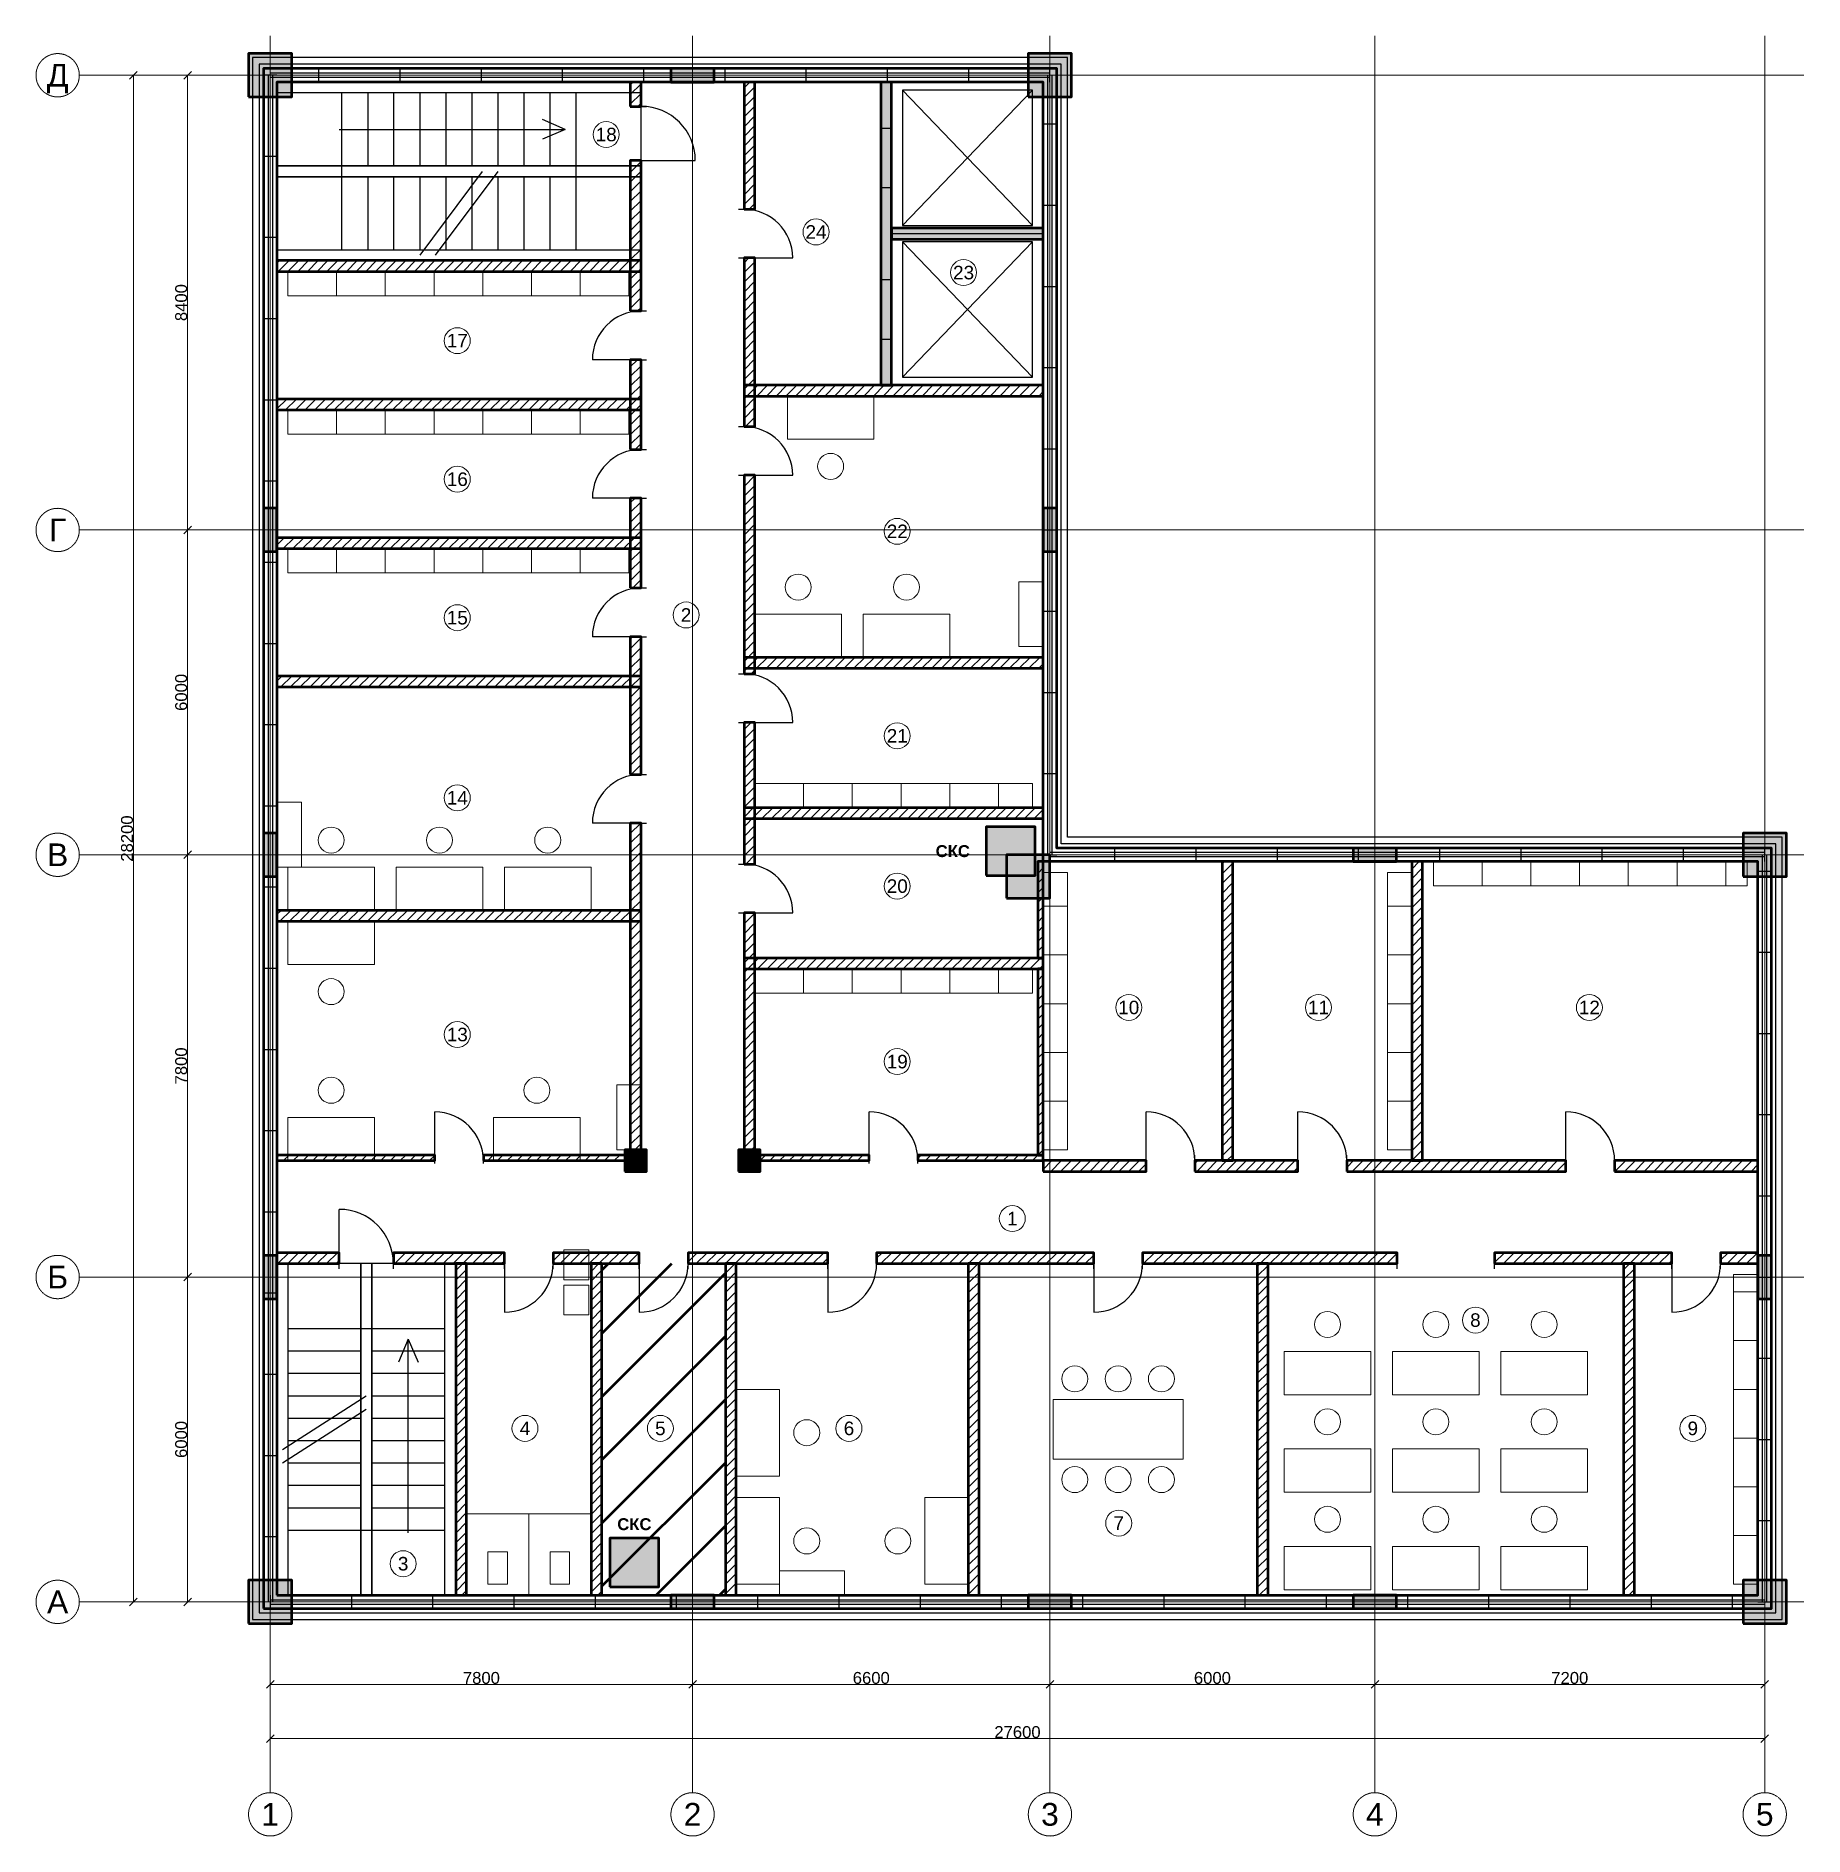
# Model space of a CAD drawing. Header units: millimetres. Extents: x -4325 to 28325, y -4325 to 28925.
import ezdxf
from ezdxf.enums import TextEntityAlignment as Align

# ---------------------------------------------------------------- set-up
doc = ezdxf.new("R2010")
doc.units = ezdxf.units.MM
doc.linetypes.add('CENTER2', pattern=[2.541, 1.587, -0.318, 0.318, -0.318])
for name, color, linetype, lineweight in [('A-ANNO-ROOM', 7, 'CONTINUOUS', 18), ('A-DIMS', 8, 'CONTINUOUS', 13), ('A-DOOR', 3, 'CONTINUOUS', 25), ('A-ELEV', 7, 'CONTINUOUS', 25), ('A-FACADE-PANEL', 8, 'CONTINUOUS', 25), ('A-FURN', 8, 'CONTINUOUS', 18), ('A-GLAZ-RIBBON', 5, 'CONTINUOUS', 25), ('A-GRID', 8, 'CENTER2', 13), ('A-HATCH', 9, 'CONTINUOUS', 9), ('A-OUTLINE', 7, 'CONTINUOUS', 50), ('A-SANI', 8, 'CONTINUOUS', 18), ('A-STAIR', 7, 'CONTINUOUS', 25), ('A-WALL-BLOCK', 9, 'CONTINUOUS', 50), ('A-WALL-RC', 7, 'CONTINUOUS', 50), ('E-SCS-RISER', 1, 'CONTINUOUS', 50), ('E-SERVER-ROOM', 1, 'CONTINUOUS', 50)]:
    doc.layers.add(name, color=color, linetype=linetype, lineweight=lineweight)
doc.styles.add('Arial-Bold', font='arialbd.ttf')
doc.styles.get("Standard").update_dxf_attribs({"font": 'arial.ttf'})

msp = doc.modelspace()

# ---------------------------------------------------------------- hatches: boundary and pattern name
at = {"layer": 'A-HATCH'}
h = msp.add_hatch(dxfattribs=at)
h.set_pattern_fill('ANSI31', scale=40)
h.paths.add_polyline_path([(6650, 27625), (6850, 27625), (6850, 28075), (6850, 28075), (6650, 28075), (6650, 28075)])
h = msp.add_hatch(dxfattribs=at)
h.set_pattern_fill('ANSI31', scale=40)
h.paths.add_polyline_path([(8750, 25725), (8950, 25725), (8950, 28075), (8950, 28075), (8750, 28075), (8750, 28075)])
h = msp.add_hatch(dxfattribs=at)
h.set_pattern_fill('ANSI31', scale=40)
h.paths.add_polyline_path([(6650, 23846), (6850, 23846), (6850, 26625), (6650, 26625)])
h = msp.add_hatch(dxfattribs=at)
h.set_pattern_fill('ANSI31', scale=40)
h.paths.add_polyline_path([(125, 24575), (125, 24575), (6850, 24575), (6850, 24775), (125, 24775), (125, 24775)])
h = msp.add_hatch(dxfattribs=at)
h.set_pattern_fill('ANSI31', scale=40)
h.paths.add_polyline_path([(8750, 21710), (8950, 21710), (8950, 24825), (8750, 24825)])
h = msp.add_hatch(dxfattribs=at)
h.set_pattern_fill('ANSI31', scale=40)
h.paths.add_polyline_path([(6650, 21288), (6850, 21288), (6850, 22946), (6650, 22946)])
h = msp.add_hatch(dxfattribs=at)
h.set_pattern_fill('ANSI31', scale=40)
h.paths.add_polyline_path([(8750, 22275), (14275, 22275), (14275, 22275), (14275, 22475), (14275, 22475), (8750, 22475)])
h = msp.add_hatch(dxfattribs=at)
h.set_pattern_fill('ANSI31', scale=40)
h.paths.add_polyline_path([(125, 22017), (125, 22017), (6850, 22017), (6850, 22217), (125, 22217), (125, 22217)])
h = msp.add_hatch(dxfattribs=at)
h.set_pattern_fill('ANSI31', scale=40)
h.paths.add_polyline_path([(8750, 17145), (8950, 17145), (8950, 20810), (8750, 20810)])
h = msp.add_hatch(dxfattribs=at)
h.set_pattern_fill('ANSI31', scale=40)
h.paths.add_polyline_path([(6650, 18729), (6850, 18729), (6850, 20388), (6650, 20388)])
h = msp.add_hatch(dxfattribs=at)
h.set_pattern_fill('ANSI31', scale=40)
h.paths.add_polyline_path([(125, 19458), (125, 19458), (6850, 19458), (6850, 19658), (125, 19658), (125, 19658)])
h = msp.add_hatch(dxfattribs=at)
h.set_pattern_fill('ANSI31', scale=40)
h.paths.add_polyline_path([(6650, 15286), (6850, 15286), (6850, 17829), (6650, 17829)])
h = msp.add_hatch(dxfattribs=at)
h.set_pattern_fill('ANSI31', scale=40)
h.paths.add_polyline_path([(8750, 17245), (14275, 17245), (14275, 17245), (14275, 17445), (14275, 17445), (8750, 17445)])
h = msp.add_hatch(dxfattribs=at)
h.set_pattern_fill('ANSI31', scale=40)
h.paths.add_polyline_path([(125, 16900), (125, 16900), (6850, 16900), (6850, 17100), (125, 17100), (125, 17100)])
h = msp.add_hatch(dxfattribs=at)
h.set_pattern_fill('ANSI31', scale=40)
h.paths.add_polyline_path([(8750, 13630), (8950, 13630), (8950, 16245), (8750, 16245)])
h = msp.add_hatch(dxfattribs=at)
h.set_pattern_fill('ANSI31', scale=40)
h.paths.add_polyline_path([(8750, 14468), (14275, 14468), (14275, 14468), (14275, 14668), (14275, 14668), (8750, 14668)])
h = msp.add_hatch(dxfattribs=at)
h.set_pattern_fill('ANSI31', scale=40)
h.paths.add_polyline_path([(6650, 8150), (6850, 8150), (6850, 14386), (6650, 14386)])
h = msp.add_hatch(dxfattribs=at)
h.set_pattern_fill('ANSI31', scale=40)
h.paths.add_polyline_path([(14175, 11892), (14275, 11892), (14275, 13675), (14275, 13675), (14175, 13675), (14175, 13675)])
h = msp.add_hatch(dxfattribs=at)
h.set_pattern_fill('ANSI31', scale=40)
h.paths.add_polyline_path([(17578, 8150), (17778, 8150), (17778, 13675), (17778, 13675), (17578, 13675), (17578, 13675)])
h = msp.add_hatch(dxfattribs=at)
h.set_pattern_fill('ANSI31', scale=40)
h.paths.add_polyline_path([(21081, 8150), (21281, 8150), (21281, 13675), (21281, 13675), (21081, 13675), (21081, 13675)])
h = msp.add_hatch(dxfattribs=at)
h.set_pattern_fill('ANSI31', scale=40)
h.paths.add_polyline_path([(125, 12572), (125, 12572), (6850, 12572), (6850, 12772), (125, 12772), (125, 12772)])
h = msp.add_hatch(dxfattribs=at)
h.set_pattern_fill('ANSI31', scale=40)
h.paths.add_polyline_path([(8750, 8150), (8950, 8150), (8950, 12730), (8750, 12730)])
h = msp.add_hatch(dxfattribs=at)
h.set_pattern_fill('ANSI31', scale=40)
h.paths.add_polyline_path([(8750, 11692), (14275, 11692), (14275, 11892), (8750, 11892)])
h = msp.add_hatch(dxfattribs=at)
h.set_pattern_fill('ANSI31', scale=40)
h.paths.add_polyline_path([(14175, 8250), (14275, 8250), (14275, 11692), (14175, 11692)])
h = msp.add_hatch(dxfattribs=at)
h.set_pattern_fill('ANSI31', scale=40)
h.paths.add_polyline_path([(125, 8150), (125, 8150), (3038, 8150), (3038, 8250), (125, 8250), (125, 8250)])
h = msp.add_hatch(dxfattribs=at)
h.set_pattern_fill('ANSI31', scale=40)
h.paths.add_polyline_path([(3938, 8150), (6650, 8150), (6650, 8250), (3938, 8250)])
h = msp.add_hatch(dxfattribs=at)
h.set_pattern_fill('ANSI31', scale=40)
h.paths.add_polyline_path([(8950, 8150), (11062, 8150), (11062, 8250), (8950, 8250)])
h = msp.add_hatch(dxfattribs=at)
h.set_pattern_fill('ANSI31', scale=40)
h.paths.add_polyline_path([(11962, 8150), (14275, 8150), (14275, 8250), (11962, 8250)])
h = msp.add_hatch(dxfattribs=at)
h.set_pattern_fill('ANSI31', scale=40)
h.paths.add_polyline_path([(14275, 7950), (16176, 7950), (16176, 8150), (14275, 8150)])
h = msp.add_hatch(dxfattribs=at)
h.set_pattern_fill('ANSI31', scale=40)
h.paths.add_polyline_path([(17076, 7950), (18980, 7950), (18980, 8150), (17076, 8150)])
h = msp.add_hatch(dxfattribs=at)
h.set_pattern_fill('ANSI31', scale=40)
h.paths.add_polyline_path([(19880, 7950), (23928, 7950), (23928, 8150), (19880, 8150)])
h = msp.add_hatch(dxfattribs=at)
h.set_pattern_fill('ANSI31', scale=40)
h.paths.add_polyline_path([(24828, 7950), (27475, 7950), (27475, 7950), (27475, 8150), (27475, 8150), (24828, 8150)])
h = msp.add_hatch(dxfattribs=at)
h.set_pattern_fill('ANSI31', scale=40)
h.paths.add_polyline_path([(125, 6250), (125, 6250), (1275, 6250), (1275, 6450), (125, 6450), (125, 6450)])
h = msp.add_hatch(dxfattribs=at)
h.set_pattern_fill('ANSI31', scale=40)
h.paths.add_polyline_path([(2275, 6250), (4325, 6250), (4325, 6450), (2275, 6450)])
h = msp.add_hatch(dxfattribs=at)
h.set_pattern_fill('ANSI31', scale=40)
h.paths.add_polyline_path([(5225, 6250), (6816, 6250), (6816, 6450), (5225, 6450)])
h = msp.add_hatch(dxfattribs=at)
h.set_pattern_fill('ANSI31', scale=40)
h.paths.add_polyline_path([(7716, 6250), (10299, 6250), (10299, 6450), (7716, 6450)])
h = msp.add_hatch(dxfattribs=at)
h.set_pattern_fill('ANSI31', scale=40)
h.paths.add_polyline_path([(11199, 6250), (15208, 6250), (15208, 6450), (11199, 6450)])
h = msp.add_hatch(dxfattribs=at)
h.set_pattern_fill('ANSI31', scale=40)
h.paths.add_polyline_path([(16108, 6250), (20810, 6250), (20810, 6450), (16108, 6450)])
h = msp.add_hatch(dxfattribs=at)
h.set_pattern_fill('ANSI31', scale=40)
h.paths.add_polyline_path([(22610, 6250), (25884, 6250), (25884, 6450), (22610, 6450)])
h = msp.add_hatch(dxfattribs=at)
h.set_pattern_fill('ANSI31', scale=40)
h.paths.add_polyline_path([(26784, 6250), (27475, 6250), (27475, 6250), (27475, 6450), (27475, 6450), (26784, 6450)])
h = msp.add_hatch(dxfattribs=at)
h.set_pattern_fill('ANSI31', scale=40)
h.paths.add_polyline_path([(3425, 125), (3625, 125), (3625, 125), (3625, 6250), (3425, 6250), (3425, 125)])
h = msp.add_hatch(dxfattribs=at)
h.set_pattern_fill('ANSI31', scale=40)
h.paths.add_polyline_path([(5925, 125), (6125, 125), (6125, 125), (6125, 6250), (5925, 6250), (5925, 125)])
h = msp.add_hatch(dxfattribs=at)
h.set_pattern_fill('ANSI31', scale=40)
h.paths.add_polyline_path([(8408, 125), (8608, 125), (8608, 125), (8608, 6250), (8408, 6250), (8408, 125)])
h = msp.add_hatch(dxfattribs=at)
h.set_pattern_fill('ANSI31', scale=40)
h.paths.add_polyline_path([(12890, 125), (13090, 125), (13090, 125), (13090, 6250), (12890, 6250), (12890, 125)])
h = msp.add_hatch(dxfattribs=at)
h.set_pattern_fill('ANSI31', scale=40)
h.paths.add_polyline_path([(18227, 125), (18427, 125), (18427, 125), (18427, 6250), (18227, 6250), (18227, 125)])
h = msp.add_hatch(dxfattribs=at)
h.set_pattern_fill('ANSI31', scale=40)
h.paths.add_polyline_path([(24992, 125), (25192, 125), (25192, 125), (25192, 6250), (24992, 6250), (24992, 125)])
at = {"layer": 'A-WALL-RC'}
h = msp.add_hatch(color=7, dxfattribs=at)
h.dxf.hatch_style = 1
h.paths.add_polyline_path([(-400, 27800), (400, 27800), (400, 28600), (-400, 28600)])
h = msp.add_hatch(color=7, dxfattribs=at)
h.dxf.hatch_style = 1
h.paths.add_polyline_path([(14000, 27800), (14800, 27800), (14800, 28600), (14000, 28600)])
h = msp.add_hatch(color=7, dxfattribs=at)
h.dxf.hatch_style = 1
h.paths.add_polyline_path([(7400, 28075), (8200, 28075), (8200, 28325), (7400, 28325)])
h = msp.add_hatch(color=7, dxfattribs=at)
h.dxf.hatch_style = 1
h.paths.add_polyline_path([(11275, 22475), (11475, 22475), (11475, 28075), (11475, 28075), (11275, 28075), (11275, 28075)])
h = msp.add_hatch(color=7, dxfattribs=at)
h.dxf.hatch_style = 1
h.paths.add_polyline_path([(11475, 25175), (14275, 25175), (14275, 25175), (14275, 25375), (14275, 25375), (11475, 25375)])
h = msp.add_hatch(color=7, dxfattribs=at)
h.dxf.hatch_style = 1
h.paths.add_polyline_path([(-125, 19400), (125, 19400), (125, 20200), (-125, 20200)])
h = msp.add_hatch(color=7, dxfattribs=at)
h.dxf.hatch_style = 1
h.paths.add_polyline_path([(14275, 19400), (14525, 19400), (14525, 20200), (14275, 20200)])
h = msp.add_hatch(color=7, dxfattribs=at)
h.dxf.hatch_style = 1
h.paths.add_polyline_path([(-125, 13400), (125, 13400), (125, 14200), (-125, 14200)])
h = msp.add_hatch(color=7, dxfattribs=at)
h.dxf.hatch_style = 1
h.paths.add_polyline_path([(27200, 13400), (28000, 13400), (28000, 14200), (27200, 14200)])
h = msp.add_hatch(color=7, dxfattribs=at)
h.dxf.hatch_style = 1
h.paths.add_polyline_path([(13600, 13000), (14400, 13000), (14400, 13800), (13600, 13800)])
h = msp.add_hatch(color=7, dxfattribs=at)
h.dxf.hatch_style = 1
h.paths.add_polyline_path([(20000, 13675), (20800, 13675), (20800, 13925), (20000, 13925)])
h = msp.add_hatch(color=7, dxfattribs=at)
h.dxf.hatch_style = 1
h.paths.add_polyline_path([(6550, 7950), (6950, 7950), (6950, 8350), (6550, 8350)])
h = msp.add_hatch(color=7, dxfattribs=at)
h.dxf.hatch_style = 1
h.paths.add_polyline_path([(8650, 7950), (9050, 7950), (9050, 8350), (8650, 8350)])
h = msp.add_hatch(color=7, dxfattribs=at)
h.dxf.hatch_style = 1
h.paths.add_polyline_path([(-125, 5600), (125, 5600), (125, 6400), (-125, 6400)])
h = msp.add_hatch(color=7, dxfattribs=at)
h.dxf.hatch_style = 1
h.paths.add_polyline_path([(27475, 5600), (27725, 5600), (27725, 6400), (27475, 6400)])
h = msp.add_hatch(color=7, dxfattribs=at)
h.dxf.hatch_style = 1
h.paths.add_polyline_path([(-400, -400), (400, -400), (400, 400), (-400, 400)])
h = msp.add_hatch(color=7, dxfattribs=at)
h.dxf.hatch_style = 1
h.paths.add_polyline_path([(27200, -400), (28000, -400), (28000, 400), (27200, 400)])
h = msp.add_hatch(color=7, dxfattribs=at)
h.dxf.hatch_style = 1
h.paths.add_polyline_path([(7400, -125), (8200, -125), (8200, 125), (7400, 125)])
h = msp.add_hatch(color=7, dxfattribs=at)
h.dxf.hatch_style = 1
h.paths.add_polyline_path([(14000, -125), (14800, -125), (14800, 125), (14000, 125)])
h = msp.add_hatch(color=7, dxfattribs=at)
h.dxf.hatch_style = 1
h.paths.add_polyline_path([(20000, -125), (20800, -125), (20800, 125), (20000, 125)])
at = {"layer": 'E-SCS-RISER'}
h = msp.add_hatch(color=7, dxfattribs=at)
h.dxf.hatch_style = 1
h.paths.add_polyline_path([(13225, 13418), (14125, 13418), (14125, 14318), (13225, 14318)])
h = msp.add_hatch(color=7, dxfattribs=at)
h.dxf.hatch_style = 1
h.paths.add_polyline_path([(6275, 275), (7175, 275), (7175, 1175), (6275, 1175)])
at = {"layer": 'E-SERVER-ROOM'}
h = msp.add_hatch(dxfattribs=at)
h.set_pattern_fill('ANSI31', scale=260)
h.paths.add_polyline_path([(6125, 125), (8408, 125), (8408, 6250), (6125, 6250)])

# ---------------------------------------------------------------- linework, layer by layer
at = {"layer": 'A-ANNO-ROOM'}
for centre in [(6205, 27105), (10080, 25305), (12805, 24555), (3455, 23297), (3455, 20738), (11580, 19775), (3455, 18180), (7680, 18230), (11580, 15998), (3455, 14852), (11580, 13222), (15855, 10980), (19358, 10980), (24361, 10980), (3455, 10480), (11580, 9980), (13705, 7080), (22257, 5205), (4705, 3205), (7205, 3205), (10688, 3205), (26272, 3205), (15670, 1455), (2455, 705)]:
    msp.add_circle(centre, 240, dxfattribs=at)
at = {"layer": 'A-DIMS'}
for p, q in [((-2596, 28129), (-2454, 28271)), ((-1596, 28129), (-1454, 28271)), ((-2525, 0), (-2525, 28200)), ((-1525, 19800), (-1525, 28200)), ((-1596, 19729), (-1454, 19871)), ((-1596, 19729), (-1454, 19871)), ((-1525, 13800), (-1525, 19800)), ((-1596, 13729), (-1454, 13871)), ((-1596, 13729), (-1454, 13871)), ((-1525, 6000), (-1525, 13800)), ((-1596, 5929), (-1454, 6071)), ((-1596, 5929), (-1454, 6071)), ((-1525, 0), (-1525, 6000)), ((-2596, -71), (-2454, 71)), ((-1596, -71), (-1454, 71)), ((-71, -1596), (71, -1454)), ((0, -1525), (7800, -1525)), ((7729, -1596), (7871, -1454)), ((7729, -1596), (7871, -1454)), ((7800, -1525), (14400, -1525)), ((14329, -1596), (14471, -1454)), ((14329, -1596), (14471, -1454)), ((14400, -1525), (20400, -1525)), ((20329, -1596), (20471, -1454)), ((20329, -1596), (20471, -1454)), ((20400, -1525), (27600, -1525)), ((27529, -1596), (27671, -1454)), ((-71, -2596), (71, -2454)), ((0, -2525), (27600, -2525)), ((27529, -2596), (27671, -2454))]:
    msp.add_line(p, q, dxfattribs=at)
at = {"layer": 'A-DOOR'}
for p, q in [((6750, 27625), (6950, 27625)), ((11275, 27225), (11475, 27225)), ((6750, 26625), (6950, 26625)), ((6850, 26625), (7850, 26625)), ((11275, 26125), (11475, 26125)), ((8650, 25725), (8850, 25725)), ((8650, 24825), (8850, 24825)), ((8750, 24825), (9650, 24825)), ((11275, 24425), (11475, 24425)), ((6750, 23846), (6950, 23846)), ((11275, 23325), (11475, 23325)), ((6850, 22946), (5950, 22946)), ((6750, 22946), (6950, 22946)), ((8650, 21710), (8850, 21710)), ((6750, 21288), (6950, 21288)), ((8650, 20810), (8850, 20810)), ((8750, 20810), (9650, 20810)), ((6850, 20388), (5950, 20388)), ((6750, 20388), (6950, 20388)), ((6750, 18729), (6950, 18729)), ((6850, 17829), (5950, 17829)), ((6750, 17829), (6950, 17829)), ((8650, 17145), (8850, 17145)), ((8650, 16245), (8850, 16245)), ((8750, 16245), (9650, 16245)), ((6750, 15286), (6950, 15286)), ((6850, 14386), (5950, 14386)), ((6750, 14386), (6950, 14386)), ((8650, 13630), (8850, 13630)), ((8650, 12730), (8850, 12730)), ((8750, 12730), (9650, 12730)), ((3038, 8150), (3038, 9050)), ((11062, 8150), (11062, 9050)), ((16176, 8150), (16176, 9050)), ((18980, 8150), (18980, 9050)), ((23928, 8150), (23928, 9050)), ((3038, 8100), (3038, 8200)), ((3938, 8100), (3938, 8200)), ((11062, 8100), (11062, 8200)), ((11962, 8100), (11962, 8200)), ((16176, 8050), (16176, 8250)), ((17076, 8050), (17076, 8250)), ((18980, 8050), (18980, 8250)), ((19880, 8050), (19880, 8250)), ((23928, 8050), (23928, 8250)), ((24828, 8050), (24828, 8250)), ((1275, 6250), (1275, 7250)), ((1275, 6150), (1275, 6350)), ((2275, 6150), (2275, 6350)), ((4325, 6150), (4325, 6350)), ((5225, 6150), (5225, 6350)), ((6816, 6150), (6816, 6350)), ((7716, 6150), (7716, 6350)), ((10299, 6150), (10299, 6350)), ((11199, 6150), (11199, 6350)), ((15208, 6150), (15208, 6350)), ((16108, 6150), (16108, 6350)), ((20810, 6150), (20810, 6350)), ((22610, 6150), (22610, 6350)), ((25884, 6150), (25884, 6350)), ((26784, 6150), (26784, 6350)), ((4325, 6250), (4325, 5350)), ((6816, 6250), (6816, 5350)), ((10299, 6250), (10299, 5350)), ((15208, 6250), (15208, 5350)), ((25884, 6250), (25884, 5350))]:
    msp.add_line(p, q, dxfattribs=at)
for centre, radius, start, end in [((6850, 26625), 1000, 0, 90), ((8750, 24825), 900, 0, 90), ((6850, 22946), 900, 90, 180), ((8750, 20810), 900, 0, 90), ((6850, 20388), 900, 90, 180), ((6850, 17829), 900, 90, 180), ((8750, 16245), 900, 0, 90), ((6850, 14386), 900, 90, 180), ((8750, 12730), 900, 0, 90), ((3038, 8150), 900, 0, 90), ((11062, 8150), 900, 0, 90), ((16176, 8150), 900, 0, 90), ((18980, 8150), 900, 0, 90), ((23928, 8150), 900, 0, 90), ((1275, 6250), 1000, 0, 90), ((4325, 6250), 900, -90, 0), ((6816, 6250), 900, -90, 0), ((10299, 6250), 900, -90, 0), ((15208, 6250), 900, -90, 0), ((25884, 6250), 900, -90, 0)]:
    msp.add_arc(centre, radius, start, end, dxfattribs=at)
at = {"layer": 'A-ELEV'}
for p, q in [((11675, 25425), (14075, 27925)), ((11675, 27925), (14075, 25425)), ((11475, 25275), (14275, 25275)), ((11675, 22625), (14075, 25125)), ((11675, 25125), (14075, 22625))]:
    msp.add_line(p, q, dxfattribs=at)
for points in [[(11675, 25425), (14075, 25425), (14075, 27925), (11675, 27925)], [(11675, 22625), (14075, 22625), (14075, 25125), (11675, 25125)]]:
    msp.add_lwpolyline(points, close=True, dxfattribs=at)
at = {"layer": 'A-FACADE-PANEL'}
for points in [[(-325, -325), (27925, -325), (27925, 14125), (14725, 14125), (14725, 28525), (-325, 28525)], [(-205, -205), (27805, -205), (27805, 14005), (14605, 14005), (14605, 28405), (-205, 28405)]]:
    msp.add_lwpolyline(points, close=True, dxfattribs=at)
at = {"layer": 'A-FURN'}
for p, q in [((1225, 24125), (1225, 24575)), ((2125, 24125), (2125, 24575)), ((3025, 24125), (3025, 24575)), ((3925, 24125), (3925, 24575)), ((4825, 24125), (4825, 24575)), ((5725, 24125), (5725, 24575)), ((6625, 24125), (6625, 24575)), ((1225, 21567), (1225, 22017)), ((2125, 21567), (2125, 22017)), ((3025, 21567), (3025, 22017)), ((3925, 21567), (3925, 22017)), ((4825, 21567), (4825, 22017)), ((5725, 21567), (5725, 22017)), ((6625, 21567), (6625, 22017)), ((1225, 19008), (1225, 19458)), ((2125, 19008), (2125, 19458)), ((3025, 19008), (3025, 19458)), ((3925, 19008), (3925, 19458)), ((4825, 19008), (4825, 19458)), ((5725, 19008), (5725, 19458)), ((6625, 19008), (6625, 19458)), ((9850, 14668), (9850, 15118)), ((10750, 14668), (10750, 15118)), ((11650, 14668), (11650, 15118)), ((12550, 14668), (12550, 15118)), ((13450, 14668), (13450, 15118)), ((22381, 13225), (22381, 13675)), ((23281, 13225), (23281, 13675)), ((24181, 13225), (24181, 13675)), ((25081, 13225), (25081, 13675)), ((25981, 13225), (25981, 13675)), ((26881, 13225), (26881, 13675)), ((14275, 12850), (14725, 12850)), ((20631, 12850), (21081, 12850)), ((9850, 11242), (9850, 11692)), ((10750, 11242), (10750, 11692)), ((11650, 11242), (11650, 11692)), ((12550, 11242), (12550, 11692)), ((13450, 11242), (13450, 11692)), ((14275, 11950), (14725, 11950)), ((20631, 11950), (21081, 11950)), ((14275, 11050), (14725, 11050)), ((20631, 11050), (21081, 11050)), ((14275, 10150), (14725, 10150)), ((20631, 10150), (21081, 10150)), ((14275, 9250), (14725, 9250)), ((20631, 9250), (21081, 9250)), ((27025, 5725), (27475, 5725)), ((27025, 4825), (27475, 4825)), ((27025, 3925), (27475, 3925)), ((27025, 3025), (27475, 3025)), ((27025, 2125), (27475, 2125)), ((27025, 1225), (27475, 1225))]:
    msp.add_line(p, q, dxfattribs=at)
for points in [[(325, 24125), (6650, 24125), (6650, 24575), (325, 24575)], [(325, 21567), (6650, 21567), (6650, 22017), (325, 22017)], [(9550, 21475), (11150, 21475), (11150, 22275), (9550, 22275)], [(325, 19008), (6650, 19008), (6650, 19458), (325, 19458)], [(13825, 17645), (14275, 17645), (14275, 18845), (13825, 18845)], [(8950, 17445), (10550, 17445), (10550, 18245), (8950, 18245)], [(10950, 17445), (12550, 17445), (12550, 18245), (10950, 18245)], [(8950, 14668), (14075, 14668), (14075, 15118), (8950, 15118)], [(125, 13572), (575, 13572), (575, 14772), (125, 14772)], [(21481, 13225), (27275, 13225), (27275, 13675), (21481, 13675)], [(325, 12772), (1925, 12772), (1925, 13572), (325, 13572)], [(2325, 12772), (3925, 12772), (3925, 13572), (2325, 13572)], [(4325, 12772), (5925, 12772), (5925, 13572), (4325, 13572)], [(14275, 8350), (14725, 8350), (14725, 13475), (14275, 13475)], [(20631, 8350), (21081, 8350), (21081, 13475), (20631, 13475)], [(325, 11772), (1925, 11772), (1925, 12572), (325, 12572)], [(8950, 11242), (14075, 11242), (14075, 11692), (8950, 11692)], [(6400, 8350), (6850, 8350), (6850, 9550), (6400, 9550)], [(325, 8150), (1925, 8150), (1925, 8950), (325, 8950)], [(4125, 8150), (5725, 8150), (5725, 8950), (4125, 8950)], [(27025, 325), (27475, 325), (27475, 6050), (27025, 6050)], [(18727, 3825), (20327, 3825), (20327, 4625), (18727, 4625)], [(20727, 3825), (22327, 3825), (22327, 4625), (20727, 4625)], [(22727, 3825), (24327, 3825), (24327, 4625), (22727, 4625)], [(8608, 2325), (9408, 2325), (9408, 3925), (8608, 3925)], [(14458, 2638), (16858, 2638), (16858, 3738), (14458, 3738)], [(18727, 2025), (20327, 2025), (20327, 2825), (18727, 2825)], [(20727, 2025), (22327, 2025), (22327, 2825), (20727, 2825)], [(22727, 2025), (24327, 2025), (24327, 2825), (22727, 2825)], [(8608, 325), (9408, 325), (9408, 1925), (8608, 1925)], [(12090, 325), (12890, 325), (12890, 1925), (12090, 1925)], [(18727, 225), (20327, 225), (20327, 1025), (18727, 1025)], [(20727, 225), (22327, 225), (22327, 1025), (20727, 1025)], [(22727, 225), (24327, 225), (24327, 1025), (22727, 1025)], [(9408, 125), (10608, 125), (10608, 575), (9408, 575)]]:
    msp.add_lwpolyline(points, close=True, dxfattribs=at)
for centre in [(10350, 20975), (9750, 18745), (11750, 18745), (1125, 14072), (3125, 14072), (5125, 14072), (1125, 11272), (1125, 9450), (4925, 9450), (19527, 5125), (21527, 5125), (23527, 5125), (14858, 4118), (15658, 4118), (16458, 4118), (9908, 3125), (19527, 3325), (21527, 3325), (23527, 3325), (14858, 2258), (15658, 2258), (16458, 2258), (19527, 1525), (21527, 1525), (23527, 1525), (9908, 1125), (11590, 1125)]:
    msp.add_circle(centre, 240, dxfattribs=at)
at = {"layer": 'A-GLAZ-RIBBON'}
for p, q in [((900, 28075), (900, 28325)), ((2400, 28075), (2400, 28325)), ((3900, 28075), (3900, 28325)), ((5400, 28075), (5400, 28325)), ((6900, 28075), (6900, 28325)), ((8400, 28075), (8400, 28325)), ((9900, 28075), (9900, 28325)), ((11400, 28075), (11400, 28325)), ((12900, 28075), (12900, 28325)), ((14400, 28075), (14400, 28325)), ((125, 28200), (-125, 28200)), ((-40, 28200), (-40, 0)), ((14400, 28240), (0, 28240)), ((14400, 28160), (0, 28160)), ((40, 28200), (40, 0)), ((14360, 13800), (14360, 28200)), ((14440, 13800), (14440, 28200)), ((14275, 27300), (14525, 27300)), ((125, 26700), (-125, 26700)), ((14275, 25800), (14525, 25800)), ((125, 25200), (-125, 25200)), ((14275, 24300), (14525, 24300)), ((125, 23700), (-125, 23700)), ((14275, 22800), (14525, 22800)), ((125, 22200), (-125, 22200)), ((14275, 21300), (14525, 21300)), ((125, 20700), (-125, 20700)), ((14275, 19800), (14525, 19800)), ((125, 19200), (-125, 19200)), ((14275, 18300), (14525, 18300)), ((125, 17700), (-125, 17700)), ((14275, 16800), (14525, 16800)), ((125, 16200), (-125, 16200)), ((14275, 15300), (14525, 15300)), ((125, 14700), (-125, 14700)), ((14275, 13800), (14525, 13800)), ((27600, 13840), (14400, 13840)), ((27600, 13760), (14400, 13760)), ((15600, 13675), (15600, 13925)), ((17100, 13675), (17100, 13925)), ((18600, 13675), (18600, 13925)), ((20100, 13675), (20100, 13925)), ((21600, 13675), (21600, 13925)), ((23100, 13675), (23100, 13925)), ((24600, 13675), (24600, 13925)), ((26100, 13675), (26100, 13925)), ((27560, 0), (27560, 13800)), ((27600, 13675), (27600, 13925)), ((27640, 0), (27640, 13800)), ((27475, 13500), (27725, 13500)), ((125, 13200), (-125, 13200)), ((27475, 12000), (27725, 12000)), ((125, 11700), (-125, 11700)), ((27475, 10500), (27725, 10500)), ((125, 10200), (-125, 10200)), ((27475, 9000), (27725, 9000)), ((125, 8700), (-125, 8700)), ((27475, 7500), (27725, 7500)), ((125, 7200), (-125, 7200)), ((27475, 6000), (27725, 6000)), ((125, 5700), (-125, 5700)), ((27475, 4500), (27725, 4500)), ((125, 4200), (-125, 4200)), ((27475, 3000), (27725, 3000)), ((125, 2700), (-125, 2700)), ((27475, 1500), (27725, 1500)), ((125, 1200), (-125, 1200)), ((0, 125), (0, -125)), ((0, 40), (27600, 40)), ((1500, 125), (1500, -125)), ((3000, 125), (3000, -125)), ((4500, 125), (4500, -125)), ((6000, 125), (6000, -125)), ((7500, 125), (7500, -125)), ((9000, 125), (9000, -125)), ((10500, 125), (10500, -125)), ((12000, 125), (12000, -125)), ((13500, 125), (13500, -125)), ((15000, 125), (15000, -125)), ((16500, 125), (16500, -125)), ((18000, 125), (18000, -125)), ((19500, 125), (19500, -125)), ((21000, 125), (21000, -125)), ((22500, 125), (22500, -125)), ((24000, 125), (24000, -125)), ((25500, 125), (25500, -125)), ((27000, 125), (27000, -125)), ((27475, 0), (27725, 0)), ((0, -40), (27600, -40))]:
    msp.add_line(p, q, dxfattribs=at)
at = {"layer": 'A-GRID'}
for p, q in [((0, -3525), (0, 28925)), ((7800, -3525), (7800, 28925)), ((14400, -3525), (14400, 28925)), ((20400, -3525), (20400, 28925)), ((27600, -3525), (27600, 28925)), ((-3525, 28200), (28325, 28200)), ((-3525, 19800), (28325, 19800)), ((-3525, 13800), (28325, 13800)), ((-3525, 6000), (28325, 6000)), ((-3525, 0), (28325, 0))]:
    msp.add_line(p, q, dxfattribs=at)
for centre in [(-3925, 28200), (-3925, 19800), (-3925, 13800), (-3925, 6000), (-3925, 0), (0, -3925), (7800, -3925), (14400, -3925), (20400, -3925), (27600, -3925)]:
    msp.add_circle(centre, 400, dxfattribs=at)
at = {"layer": 'A-OUTLINE'}
for points in [[(-125, -125), (27725, -125), (27725, 13925), (14525, 13925), (14525, 28325), (-125, 28325)], [(125, 125), (27475, 125), (27475, 13675), (14275, 13675), (14275, 28075), (125, 28075)]]:
    msp.add_lwpolyline(points, close=True, dxfattribs=at)
at = {"layer": 'A-SANI'}
for points in [[(5425, 5950), (5885, 5950), (5885, 6500), (5425, 6500)], [(5425, 5300), (5885, 5300), (5885, 5850), (5425, 5850)], [(3625, 125), (4775, 125), (4775, 1625), (3625, 1625)], [(4775, 125), (5925, 125), (5925, 1625), (4775, 1625)], [(4020, 325), (4380, 325), (4380, 925), (4020, 925)], [(5170, 325), (5530, 325), (5530, 925), (5170, 925)]]:
    msp.add_lwpolyline(points, close=True, dxfattribs=at)
at = {"layer": 'A-STAIR'}
for p, q in [((1325, 24975), (1325, 27875)), ((1806, 26525), (1806, 27875)), ((2286, 26525), (2286, 27875)), ((2767, 26525), (2767, 27875)), ((3247, 26525), (3247, 27875)), ((3728, 26525), (3728, 27875)), ((4208, 26525), (4208, 27875)), ((4689, 26525), (4689, 27875)), ((5169, 26525), (5169, 27875)), ((5650, 26525), (5650, 27875)), ((5650, 24975), (5650, 27875)), ((5450, 27200), (5030, 27380)), ((1275, 27200), (5450, 27200)), ((5450, 27200), (5030, 27020)), ((1806, 24975), (1806, 26325)), ((2286, 24975), (2286, 26325)), ((2767, 24875), (3920, 26425)), ((2767, 24975), (2767, 26325)), ((3055, 24875), (4208, 26425)), ((3247, 24975), (3247, 26325)), ((3728, 24975), (3728, 26325)), ((4208, 24975), (4208, 26325)), ((4689, 24975), (4689, 26325)), ((5169, 24975), (5169, 26325)), ((5650, 24975), (5650, 26325)), ((325, 5050), (1675, 5050)), ((325, 5050), (3225, 5050)), ((1875, 5050), (3225, 5050)), ((2550, 4850), (2370, 4430)), ((2550, 1275), (2550, 4850)), ((2550, 4850), (2730, 4430)), ((325, 4636), (1675, 4636)), ((1875, 4636), (3225, 4636)), ((325, 4222), (1675, 4222)), ((1875, 4222), (3225, 4222)), ((225, 2815), (1775, 3808)), ((325, 3808), (1675, 3808)), ((1875, 3808), (3225, 3808)), ((225, 2567), (1775, 3560)), ((325, 3394), (1675, 3394)), ((1875, 3394), (3225, 3394)), ((325, 2981), (1675, 2981)), ((1875, 2981), (3225, 2981)), ((325, 2567), (1675, 2567)), ((1875, 2567), (3225, 2567)), ((325, 2153), (1675, 2153)), ((1875, 2153), (3225, 2153)), ((325, 1739), (1675, 1739)), ((1875, 1739), (3225, 1739)), ((325, 1325), (3225, 1325))]:
    msp.add_line(p, q, dxfattribs=at)
for points in [[(125, 26525), (6850, 26525), (6850, 27875), (125, 27875)], [(125, 26325), (6850, 26325), (6850, 26525), (125, 26525)], [(125, 24975), (6850, 24975), (6850, 26325), (125, 26325)], [(325, 125), (1675, 125), (1675, 6250), (325, 6250)], [(1675, 125), (1875, 125), (1875, 6250), (1675, 6250)], [(1875, 125), (3225, 125), (3225, 6250), (1875, 6250)]]:
    msp.add_lwpolyline(points, close=True, dxfattribs=at)
at = {"layer": 'A-WALL-BLOCK'}
for points in [[(6650, 27625), (6850, 27625), (6850, 28075), (6850, 28075), (6650, 28075), (6650, 28075)], [(8750, 25725), (8950, 25725), (8950, 28075), (8950, 28075), (8750, 28075), (8750, 28075)], [(6650, 23846), (6850, 23846), (6850, 26625), (6650, 26625)], [(125, 24575), (125, 24575), (6850, 24575), (6850, 24775), (125, 24775), (125, 24775)], [(8750, 21710), (8950, 21710), (8950, 24825), (8750, 24825)], [(6650, 21288), (6850, 21288), (6850, 22946), (6650, 22946)], [(8750, 22275), (14275, 22275), (14275, 22275), (14275, 22475), (14275, 22475), (8750, 22475)], [(125, 22017), (125, 22017), (6850, 22017), (6850, 22217), (125, 22217), (125, 22217)], [(8750, 17145), (8950, 17145), (8950, 20810), (8750, 20810)], [(6650, 18729), (6850, 18729), (6850, 20388), (6650, 20388)], [(125, 19458), (125, 19458), (6850, 19458), (6850, 19658), (125, 19658), (125, 19658)], [(6650, 15286), (6850, 15286), (6850, 17829), (6650, 17829)], [(8750, 17245), (14275, 17245), (14275, 17245), (14275, 17445), (14275, 17445), (8750, 17445)], [(125, 16900), (125, 16900), (6850, 16900), (6850, 17100), (125, 17100), (125, 17100)], [(8750, 13630), (8950, 13630), (8950, 16245), (8750, 16245)], [(8750, 14468), (14275, 14468), (14275, 14468), (14275, 14668), (14275, 14668), (8750, 14668)], [(6650, 8150), (6850, 8150), (6850, 14386), (6650, 14386)], [(14175, 11892), (14275, 11892), (14275, 13675), (14275, 13675), (14175, 13675), (14175, 13675)], [(17578, 8150), (17778, 8150), (17778, 13675), (17778, 13675), (17578, 13675), (17578, 13675)], [(21081, 8150), (21281, 8150), (21281, 13675), (21281, 13675), (21081, 13675), (21081, 13675)], [(125, 12572), (125, 12572), (6850, 12572), (6850, 12772), (125, 12772), (125, 12772)], [(8750, 8150), (8950, 8150), (8950, 12730), (8750, 12730)], [(8750, 11692), (14275, 11692), (14275, 11892), (8750, 11892)], [(14175, 8250), (14275, 8250), (14275, 11692), (14175, 11692)], [(125, 8150), (125, 8150), (3038, 8150), (3038, 8250), (125, 8250), (125, 8250)], [(3938, 8150), (6650, 8150), (6650, 8250), (3938, 8250)], [(8950, 8150), (11062, 8150), (11062, 8250), (8950, 8250)], [(11962, 8150), (14275, 8150), (14275, 8250), (11962, 8250)], [(14275, 7950), (16176, 7950), (16176, 8150), (14275, 8150)], [(17076, 7950), (18980, 7950), (18980, 8150), (17076, 8150)], [(19880, 7950), (23928, 7950), (23928, 8150), (19880, 8150)], [(24828, 7950), (27475, 7950), (27475, 7950), (27475, 8150), (27475, 8150), (24828, 8150)], [(125, 6250), (125, 6250), (1275, 6250), (1275, 6450), (125, 6450), (125, 6450)], [(2275, 6250), (4325, 6250), (4325, 6450), (2275, 6450)], [(5225, 6250), (6816, 6250), (6816, 6450), (5225, 6450)], [(7716, 6250), (10299, 6250), (10299, 6450), (7716, 6450)], [(11199, 6250), (15208, 6250), (15208, 6450), (11199, 6450)], [(16108, 6250), (20810, 6250), (20810, 6450), (16108, 6450)], [(22610, 6250), (25884, 6250), (25884, 6450), (22610, 6450)], [(26784, 6250), (27475, 6250), (27475, 6250), (27475, 6450), (27475, 6450), (26784, 6450)], [(3425, 125), (3625, 125), (3625, 125), (3625, 6250), (3425, 6250), (3425, 125)], [(5925, 125), (6125, 125), (6125, 125), (6125, 6250), (5925, 6250), (5925, 125)], [(8408, 125), (8608, 125), (8608, 125), (8608, 6250), (8408, 6250), (8408, 125)], [(12890, 125), (13090, 125), (13090, 125), (13090, 6250), (12890, 6250), (12890, 125)], [(18227, 125), (18427, 125), (18427, 125), (18427, 6250), (18227, 6250), (18227, 125)], [(24992, 125), (25192, 125), (25192, 125), (25192, 6250), (24992, 6250), (24992, 125)]]:
    msp.add_lwpolyline(points, close=True, dxfattribs=at)
at = {"layer": 'A-WALL-RC'}
for points in [[(-400, 27800), (400, 27800), (400, 28600), (-400, 28600)], [(14000, 27800), (14800, 27800), (14800, 28600), (14000, 28600)], [(7400, 28075), (8200, 28075), (8200, 28325), (7400, 28325)], [(11275, 22475), (11475, 22475), (11475, 28075), (11475, 28075), (11275, 28075), (11275, 28075)], [(11475, 25175), (14275, 25175), (14275, 25175), (14275, 25375), (14275, 25375), (11475, 25375)], [(-125, 19400), (125, 19400), (125, 20200), (-125, 20200)], [(14275, 19400), (14525, 19400), (14525, 20200), (14275, 20200)], [(-125, 13400), (125, 13400), (125, 14200), (-125, 14200)], [(27200, 13400), (28000, 13400), (28000, 14200), (27200, 14200)], [(13600, 13000), (14400, 13000), (14400, 13800), (13600, 13800)], [(20000, 13675), (20800, 13675), (20800, 13925), (20000, 13925)], [(6550, 7950), (6950, 7950), (6950, 8350), (6550, 8350)], [(8650, 7950), (9050, 7950), (9050, 8350), (8650, 8350)], [(-125, 5600), (125, 5600), (125, 6400), (-125, 6400)], [(27475, 5600), (27725, 5600), (27725, 6400), (27475, 6400)], [(-400, -400), (400, -400), (400, 400), (-400, 400)], [(27200, -400), (28000, -400), (28000, 400), (27200, 400)], [(7400, -125), (8200, -125), (8200, 125), (7400, 125)], [(14000, -125), (14800, -125), (14800, 125), (14000, 125)], [(20000, -125), (20800, -125), (20800, 125), (20000, 125)]]:
    msp.add_lwpolyline(points, close=True, dxfattribs=at)
at = {"layer": 'E-SCS-RISER'}
for points in [[(13225, 13418), (14125, 13418), (14125, 14318), (13225, 14318)], [(6275, 275), (7175, 275), (7175, 1175), (6275, 1175)]]:
    msp.add_lwpolyline(points, close=True, dxfattribs=at)

# ---------------------------------------------------------------- texts
at = {"layer": 'A-ANNO-ROOM'}
for s, p in [('18', (6205, 27105)), ('24', (10080, 25305)), ('23', (12805, 24555)), ('17', (3455, 23297)), ('16', (3455, 20738)), ('22', (11580, 19775)), ('15', (3455, 18180)), ('2', (7680, 18230)), ('21', (11580, 15998)), ('14', (3455, 14852)), ('20', (11580, 13222)), ('10', (15855, 10980)), ('11', (19358, 10980)), ('12', (24361, 10980)), ('13', (3455, 10480)), ('19', (11580, 9980)), ('1', (13705, 7080)), ('8', (22257, 5205)), ('4', (4705, 3205)), ('5', (7205, 3205)), ('6', (10688, 3205)), ('9', (26272, 3205)), ('7', (15670, 1455)), ('3', (2455, 705))]:
    msp.add_text(s, height=250, dxfattribs=at).set_placement(p, align=Align.MIDDLE_CENTER)
at = {"layer": 'A-DIMS'}
for s, p in [('8400', (-1645, 24000)), ('6000', (-1645, 16800)), ('28200', (-2645, 14100)), ('7800', (-1645, 9900)), ('6000', (-1645, 3000))]:
    msp.add_text(s, height=220, rotation=90, dxfattribs=at).set_placement(p, align=Align.MIDDLE_CENTER)
for s, p in [('7800', (3900, -1405)), ('6600', (11100, -1405)), ('6000', (17400, -1405)), ('7200', (24000, -1405)), ('27600', (13800, -2405))]:
    msp.add_text(s, height=220, dxfattribs=at).set_placement(p, align=Align.MIDDLE_CENTER)
at = {"layer": 'A-GRID'}
for s, p in [('Д', (-3925, 28200)), ('Г', (-3925, 19800)), ('В', (-3925, 13800)), ('Б', (-3925, 6000)), ('А', (-3925, 0)), ('1', (0, -3925)), ('2', (7800, -3925)), ('3', (14400, -3925)), ('4', (20400, -3925)), ('5', (27600, -3925))]:
    msp.add_text(s, height=420, dxfattribs=at).set_placement(p, align=Align.MIDDLE_CENTER)
at = {"layer": 'E-SCS-RISER', "style": 'Arial-Bold'}
for p in [(12605, 13868), (6725, 1435)]:
    msp.add_text('СКС', height=220, dxfattribs=at).set_placement(p, align=Align.MIDDLE_CENTER)

doc.saveas('drawing.dxf')
